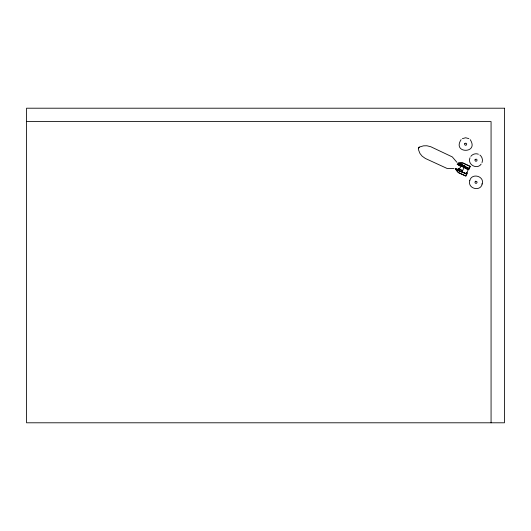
<?xml version="1.0" encoding="UTF-8"?>
<svg xmlns="http://www.w3.org/2000/svg" width="531" height="531" viewBox="0 0 531 531"><rect width="100%" height="100%" fill="white"/><g stroke="black" fill="none" stroke-linecap="round" stroke-linejoin="round"><path stroke-width="0.8" d="M470.008 157.8C467.008 164.431 477.084 170.086 481.179 164.072M482.009 162.599C483.051 159.944 482.155 156.751 479.878 155.032M481.863 184.078L481.956 183.726M419.251 147.253L418.315 148.673L419.025 147.153L423.506 145.839L426.931 145.766L430.82 146.755L452.306 156.917L456.839 162.227M457.224 169.382L457.828 170.245L466.384 173.683L466.112 175.894L465.627 176.053L458.399 172.681A22.249 19.269 25 0 1 455.253 168.659L457.231 169.362L457.755 170.411L466.311 173.849M457.211 164.464A22.249 11.124 25 0 1 461.897 165.174L469.377 168.891L468.282 169.615L457.337 164.185A22.249 11.124 25 0 1 462.023 164.895L469.51 168.606L468.415 169.329L464.864 167.617M459.096 165.36L460.191 165.181M459.654 164.165L460.789 163.9L465.395 166.495M459.043 168.918L458.353 169.124L459.043 168.918L462.64 170.531M461.99 171.925L464.413 166.734M464.532 166.469L464.857 165.778M466.145 174.201L469.092 167.889M461.074 139.653C451.848 153.851 479.44 153.851 470.214 139.653M470.838 156.333C472.557 154.056 475.749 153.16 478.404 154.202M468.846 168.407L470.366 166.774L470.174 166.303L462.946 162.931A22.249 19.269 25 0 0 457.841 163.103L457.762 163.282A22.249 19.269 25 0 1 462.866 163.09L470.101 166.462M456.992 169.88L460.39 167.677L459.899 163.648M462.415 138.631L465.641 137.761L468.873 138.631M466.191 175.734L465.7 175.887L458.472 172.515A22.249 19.269 25 0 1 455.326 168.5M459.667 164.152L460.716 164.059L461.074 164.557M466.543 174.082L466.968 174.062L466.822 172.754M453.932 168.453L446.956 168.393L425.358 158.464L422.099 156.127L419.955 153.459L418.302 149.284M26.55 121.586L491.069 121.586L491.069 422.795M458.419 168.984L458.976 169.057M466.915 172.456L467.101 173.776M462.016 171.865L466.351 173.763M458.91 169.197L462.508 170.816M457.337 164.185L459.229 165.081M457.271 164.325L459.169 165.207M465.448 168.234L468.309 169.562M455.293 168.579L457.184 169.462M455.259 168.639L457.158 169.528M461.485 171.725L459.315 170.71A22.249 11.124 25 0 1 457.437 169.177M460.609 165.559L464.16 167.278M464.094 167.418L468.349 169.475M459.116 170.179A22.249 11.124 25 0 1 457.868 169.15M475.112 159.532L474.979 160.641L475.876 161.311L476.904 160.873L477.037 159.758L476.141 159.094L475.112 159.532M469.769 180.646C467.32 188.585 480.402 192.089 482.248 183.991C484.697 176.06 471.614 172.555 469.769 180.646M464.851 143.43L464.565 144.512L465.355 145.302L466.43 145.016L466.722 143.934L465.933 143.144L464.851 143.43M475.716 181.244L474.926 182.033L475.218 183.109L476.3 183.401L477.09 182.611L476.798 181.529L475.716 181.244M504.45 108.205L26.55 108.205L26.55 422.795L504.45 422.795L504.45 108.205"/></g></svg>
